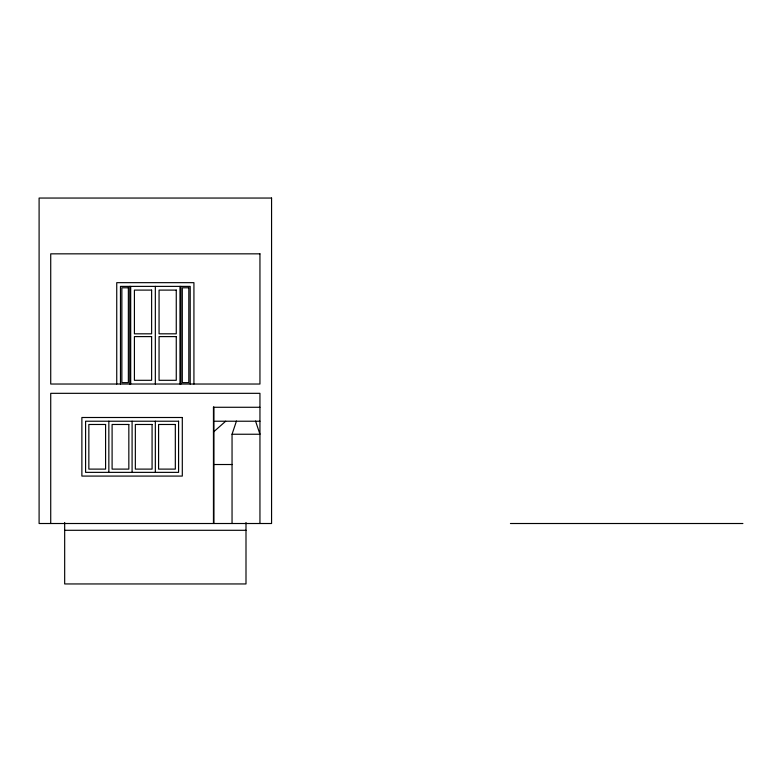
<?xml version="1.0" encoding="UTF-8"?>
<svg xmlns="http://www.w3.org/2000/svg" width="782" height="782" viewBox="0 0 782 782"><rect width="100%" height="100%" fill="white"/><g stroke="black" fill="none" stroke-linecap="round" stroke-linejoin="round"><path stroke-width="1.17" d="M232.049 523.51L232.049 434.245L236.457 421.058M213.457 432.016L225.685 421.224M213.457 407.275L259.947 407.275M214.855 421.224L259.947 421.224M232.049 434.245L259.947 434.245L255.548 421.058M214.014 464.518L232.146 464.518M510.431 523.51L742.9 523.51M64.671 530.294L245.998 530.294M259.947 523.51L259.947 393.326L50.722 393.326L50.722 523.51M245.998 522.484L245.998 583.949L64.671 583.949L64.671 522.484M213.916 407.09L213.916 523.51M213.457 407.09L213.457 523.51M193.926 384.03L193.926 282.664L116.743 282.664L116.743 384.03M190.212 384.03L190.212 286.388L120.467 286.388L120.467 384.03M180.906 286.388L180.906 384.03M179.977 286.388L179.977 384.03M155.335 286.388L155.335 384.03M155.335 421.224L155.335 472.367M132.09 421.224L132.09 472.367M130.692 286.388L130.692 384.03M129.763 286.388L129.763 384.03M108.845 421.224L108.845 472.367M271.569 198.051L39.1 198.051L39.1 523.51L271.569 523.51L271.569 198.051M259.947 253.837L50.722 253.837L50.722 384.03L259.947 384.03L259.947 253.837M128.365 287.786L121.865 287.786L121.865 382.633L128.365 382.633L128.365 287.786M188.814 287.786L182.304 287.786L182.304 382.633L188.814 382.633L188.814 287.786M151.62 290.102L134.416 290.102L134.416 333.816L151.62 333.816L151.62 290.102M176.263 290.102L159.059 290.102L159.059 333.816L176.263 333.816L176.263 290.102M151.62 336.602L134.416 336.602L134.416 380.306L151.62 380.306L151.62 336.602M176.263 336.602L159.059 336.602L159.059 380.306L176.263 380.306L176.263 336.602M182.304 417.5L81.875 417.5L81.875 476.082L182.304 476.082L182.304 417.5M178.579 421.224L85.59 421.224L85.59 472.367L178.579 472.367L178.579 421.224M105.59 424.479L88.845 424.479L88.845 469.112L105.59 469.112L105.59 424.479M128.835 424.479L112.1 424.479L112.1 469.112L128.835 469.112L128.835 424.479M152.079 424.479L135.345 424.479L135.345 469.112L152.079 469.112L152.079 424.479M175.324 424.479L158.59 424.479L158.59 469.112L175.324 469.112L175.324 424.479"/></g></svg>
